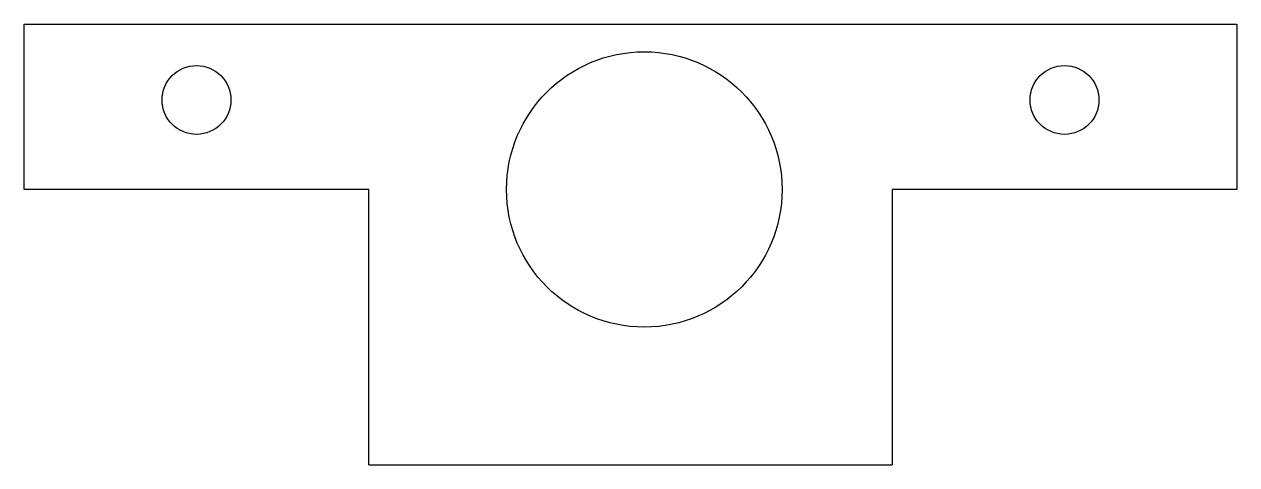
# Model space of a CAD drawing. Header units: millimetres. Extents: x 0 to 44, y 0 to 16.
import ezdxf

# ---------------------------------------------------------------- set-up
doc = ezdxf.new("R2010")
doc.units = ezdxf.units.MM
doc.layers.get('0').update_dxf_attribs({"lineweight": 25, "true_color": 0xffffff})

msp = doc.modelspace()

# ---------------------------------------------------------------- linework, layer by layer
for p, q in [((0, 16), (44, 16)), ((0, 10), (0, 16)), ((44, 16), (44, 10)), ((12.5, 10), (0, 10)), ((12.5, 0), (12.5, 10)), ((44, 10), (31.5, 10)), ((31.5, 10), (31.5, 0)), ((12.5, 0), (13.5, 0)), ((13.5, 0), (30.5, 0)), ((30.5, 0), (31.5, 0))]:
    msp.add_line(p, q)
for centre, radius in [((22.5, 10), 5), ((6.25, 13.25), 1.25), ((37.75, 13.25), 1.25)]:
    msp.add_circle(centre, radius)

doc.saveas('drawing.dxf')
